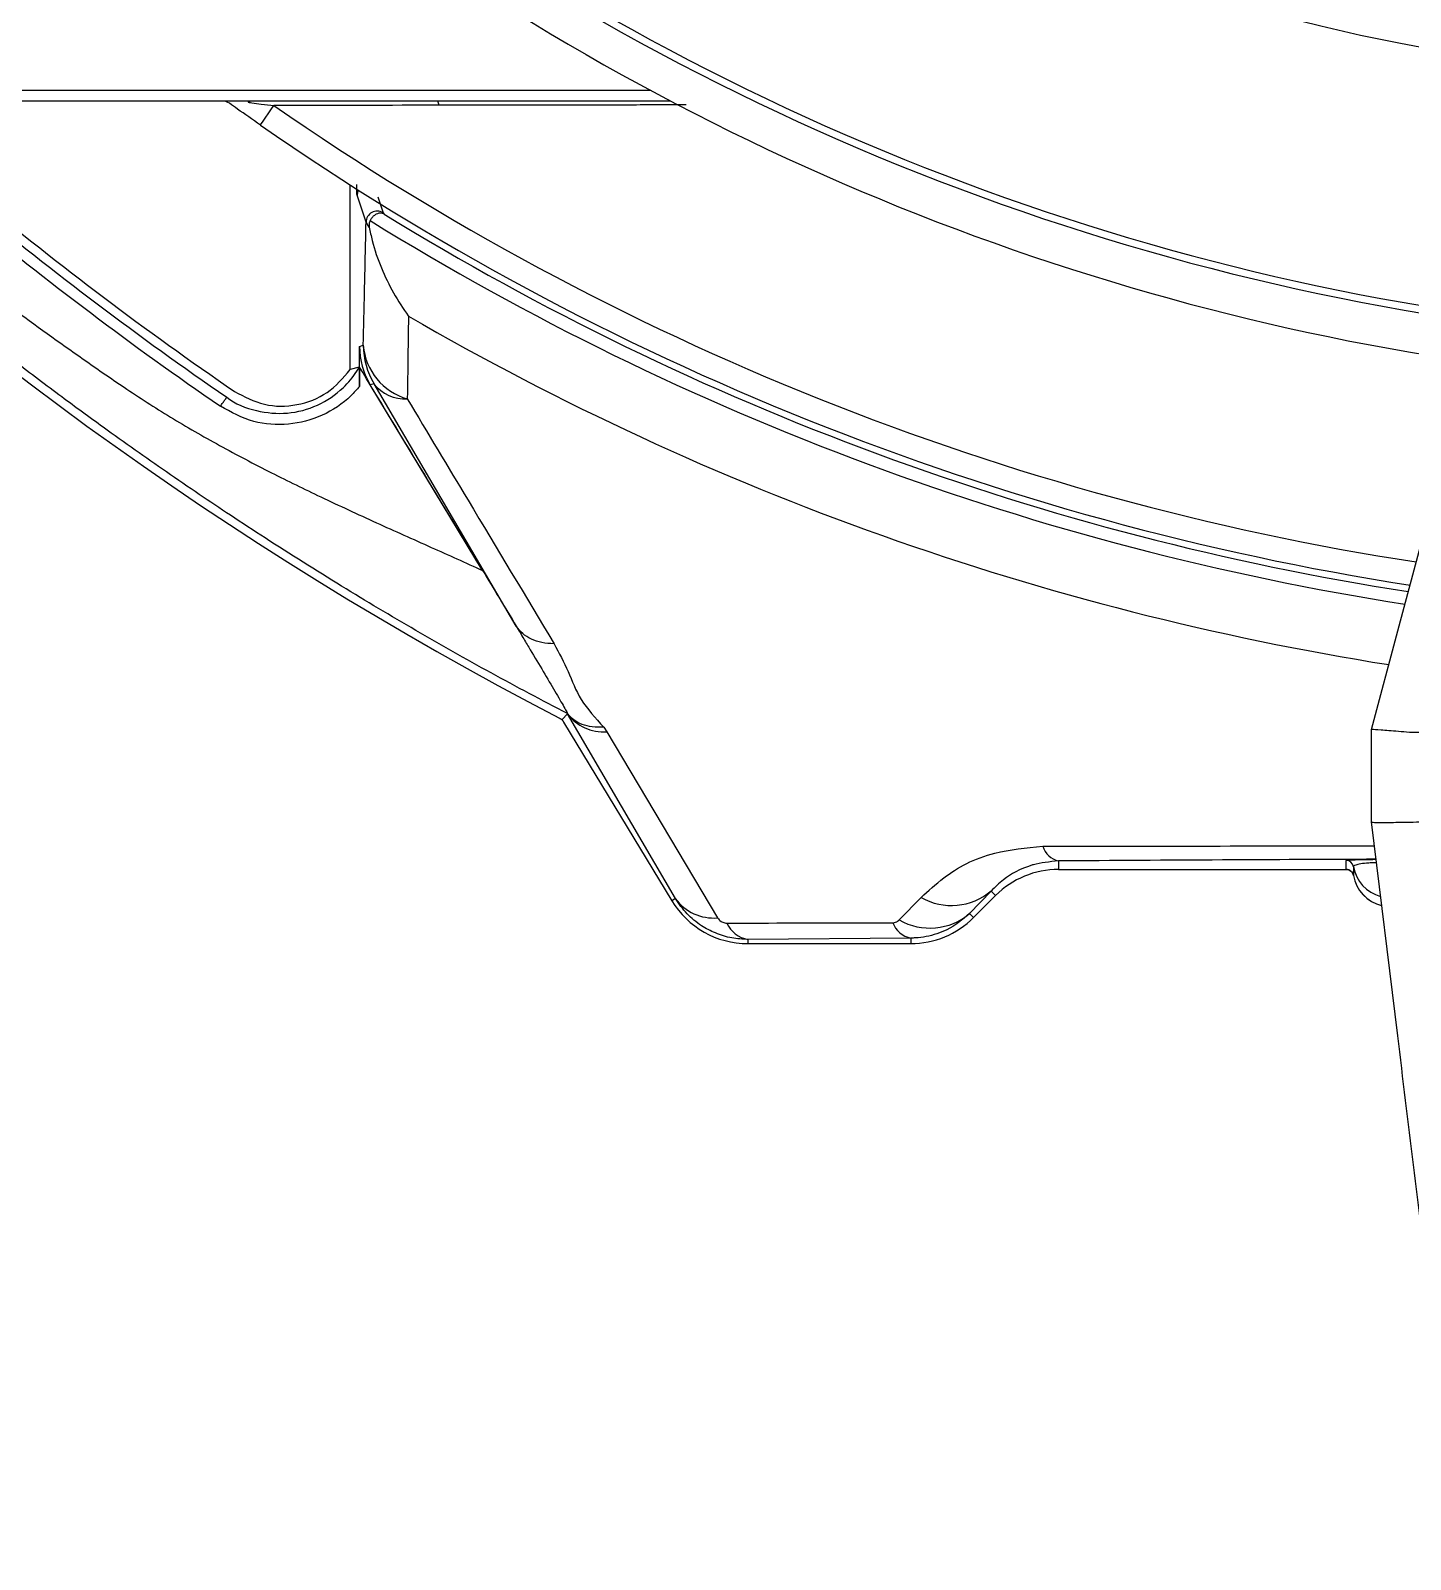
# Model space of a CAD drawing. Extents: x 7 to 135, y 1 to 99.
# Drawn here: x 126.412 to 128.274, y 40.294 to 42.357 of the extents above; entities that cross this region are included whole.
import ezdxf

# ---------------------------------------------------------------- set-up
doc = ezdxf.new("R2010")
doc.units = 0
doc.header["$MEASUREMENT"] = 0
doc.layers.add('OBJECT', color=7, linetype='CONTINUOUS')

msp = doc.modelspace()

# ---------------------------------------------------------------- linework, layer by layer
at = {"layer": 'OBJECT'}
for p, q in [((126.0792, 42.2769), (127.2484, 42.2769)), ((127.2763, 42.2621), (126.0794, 42.2621)), ((126.9636, 42.2566), (126.9618, 42.2621)), ((126.8437, 41.8999), (126.8437, 42.1492)), ((126.8651, 42.0988), (126.8529, 42.1353)), ((126.888, 42.1116), (126.8897, 42.1097)), ((126.8693, 42.0921), (126.8651, 42.0988)), ((126.8562, 41.9313), (126.8613, 41.9327)), ((126.8562, 41.8773), (126.8562, 41.9313)), ((126.856, 41.9033), (126.8437, 41.8999)), ((126.8758, 41.8809), (126.8707, 41.8795)), ((127.0224, 41.6289), (126.8707, 41.8795)), ((127.0678, 41.5535), (126.8758, 41.8809)), ((127.1315, 41.4244), (127.2775, 41.1833)), ((127.1369, 41.4357), (127.1368, 41.4356)), ((127.2824, 41.1862), (127.1368, 41.4356)), ((127.1857, 41.4174), (127.1898, 41.4111)), ((127.1898, 41.4111), (127.3395, 41.1601)), ((128.2216, 41.2895), (128.2216, 41.4145)), ((128.2216, 41.4145), (128.2216, 41.4145)), ((128.2216, 41.2895), (128.2216, 41.2895)), ((128.2571, 41.0009), (128.2216, 41.2895)), ((127.7994, 41.2369), (127.7994, 41.2254)), ((127.7994, 41.2254), (128.1876, 41.2254)), ((128.1875, 41.2257), (128.1875, 41.2375)), ((128.1876, 41.2254), (128.1875, 41.2257)), ((128.1974, 41.2291), (128.1974, 41.2174)), ((128.1974, 41.2174), (128.1974, 41.2171)), ((127.2824, 41.1862), (127.2775, 41.1833)), ((127.5845, 41.1574), (127.6139, 41.1876)), ((127.7085, 41.1963), (127.6795, 41.166)), ((127.6849, 41.1606), (127.7146, 41.1903)), ((127.7085, 41.1963), (127.7146, 41.1903)), ((127.6795, 41.166), (127.6849, 41.1606)), ((127.6, 41.1329), (127.3802, 41.131)), ((127.3802, 41.131), (127.3802, 41.1254)), ((127.3802, 41.1254), (127.6, 41.1254)), ((127.6, 41.1329), (127.6, 41.1254))]:
    msp.add_line(p, q, dxfattribs=at)
at = {"layer": 'OBJECT', "flags": 128}
for points in [[(126.7225, 42.2299), (126.7228, 42.2303), (126.7237, 42.2316), (126.7252, 42.2337), (126.7273, 42.2367), (126.7299, 42.2405), (126.733, 42.245), (126.7367, 42.2503), (126.7408, 42.2562)], [(126.8546, 42.1423), (126.8534, 42.1392), (126.8529, 42.1353)], [(126.8809, 42.1329), (126.8867, 42.1153), (126.888, 42.1116)], [(128.2216, 41.4145), (128.2572, 41.5472), (128.2928, 41.68)], [(127.1368, 41.4356), (127.1295, 41.4278), (127.1293, 41.4276)]]:
    msp.add_lwpolyline(points, dxfattribs=at)
at = {"layer": 'OBJECT'}
for centre, radius, start, end in [((128.8466, 45.2895), 3.0068, 199.6027, 266.1975), ((129.4367, 45.8794), 5.014, 208.3607, 242.5581), ((128.8466, 45.2895), 3.36, 234.2297, 266.6553), ((128.8466, 45.2895), 3.35, 234.4956, 266.4858), ((128.8466, 45.2495), 3.375, 236.7599, 266.7741), ((126.672, 42.2471), 0.015, 54.4445, 90), ((128.8466, 45.2895), 3.6926, 235.2304, 261.2067), ((128.8466, 45.2895), 3.7247, 235.2304, 261.1529), ((129.4367, 45.8794), 4.861, 230.4273, 235.5617), ((129.4367, 45.8794), 4.8883, 230.4386, 235.5094), ((129.4367, 45.8794), 4.8733, 230.4385, 235.5095), ((126.8801, 42.0988), 0.015, 58.4411, 179.8962), ((128.8467, 45.2894), 3.7337, 238.3891, 261.1363), ((128.8467, 45.2894), 3.7511, 238.2098, 261.1078), ((128.8467, 45.2894), 3.8351, 239.8814, 260.9735), ((126.9433, 41.9395), 0.0823, 184.7474, 254.0643), ((126.9614, 41.9327), 0.1, 180.0056, 211.1845), ((126.9174, 41.9126), 0.0523, 217.2925, 273.6542), ((127.1856, 41.4716), 0.0606, 216.4512, 273.9735), ((127.8065, 41.2657), 0.0297, 197.6474, 256.2214), ((127.7994, 41.1054), 0.12, 90, 135), ((128.1875, 41.2275), 0.01, 9.5998, 90.004), ((128.1875, 41.2157), 0.01, 9.6029, 90.0009), ((128.2467, 41.2375), 0.05, 189.5981, 255.2151), ((128.2467, 41.2257), 0.05, 189.598, 256.973), ((128.2467, 41.2256), 0.05, 189.7317, 256.992), ((127.3802, 41.2454), 0.12, 211.19, 270), ((127.3342, 41.2242), 0.0643, 216.2032, 274.6751), ((127.655, 41.2596), 0.0828, 240.2824, 310.2253), ((127.6259, 41.2293), 0.083, 240.1205, 310.2188), ((127.6, 41.2454), 0.12, 270, 315), ((127.3863, 41.1679), 0.0374, 203.4206, 260.5709), ((127.6066, 41.1652), 0.033, 200.6144, 258.5531)]:
    msp.add_arc(centre, radius, start, end, dxfattribs=at)
msp.add_ellipse((126.9563, 41.9313), major_axis=(-0.0963, -0.0269), ratio=0.999836, start_param=6.011044, end_param=6.555327, dxfattribs=at)
for points, knots in [([(128.6444, 42.3493), (128.554, 42.3579), (128.3718, 42.3753), (128.1009, 42.434), (127.8318, 42.5176), (127.5683, 42.6288), (127.3143, 42.7664), (127.0741, 42.929), (126.851, 43.1143), (126.648, 43.3199), (126.4677, 43.5419), (126.3124, 43.7769), (126.1805, 44.0207), (126.1129, 44.1909), (126.0794, 44.2753)], [0, 0, 0, 0, 0.080292, 0.161895, 0.244722, 0.329339, 0.414466, 0.5, 0.585539, 0.670666, 0.755278, 0.83811, 0.919711, 1, 1, 1, 1]), ([(127.1369, 41.4357), (127.1024, 41.4538), (127.0333, 41.4902), (126.9318, 41.5477), (126.8302, 41.6083), (126.7473, 41.6605), (126.6835, 41.7023), (126.6392, 41.7319), (126.5963, 41.7613), (126.5531, 41.7915), (126.5059, 41.8252), (126.4625, 41.857), (126.4228, 41.8868), (126.3887, 41.9127), (126.3444, 41.9471), (126.2953, 41.9863), (126.2494, 42.0239), (126.2201, 42.0484), (126.1954, 42.0693), (126.1682, 42.0926), (126.1095, 42.1437), (126.0275, 42.2185), (125.951, 42.2901), (125.911, 42.3315), (125.9042, 42.3386)], [0, 0, 0, 0, 0.0760736, 0.1523101, 0.2284841, 0.308427, 0.3449341, 0.3781488, 0.4131111, 0.4467902, 0.4812526, 0.5264085, 0.551845, 0.5781027, 0.6099824, 0.6612985, 0.7008525, 0.7257147, 0.7358856, 0.7640585, 0.7956907, 0.887734, 0.9808558, 1, 1, 1, 1]), ([(126.0302, 42.2737), (126.0455, 42.2595), (126.0893, 42.2192), (126.1635, 42.1564), (126.2528, 42.0842), (126.3451, 42.0135), (126.4406, 41.9442), (126.5258, 41.8838), (126.6013, 41.835), (126.6679, 41.7968), (126.7357, 41.7612), (126.8065, 41.7267), (126.8784, 41.6934), (126.9515, 41.6608), (126.9993, 41.6393), (127.0224, 41.6289)], [0, 0, 0, 0, 0.052493, 0.150006, 0.245149, 0.342036, 0.442859, 0.5427, 0.605177, 0.669469, 0.736188, 0.79832, 0.867838, 0.936008, 1, 1, 1, 1]), ([(126.7225, 42.2299), (126.712, 42.2372), (126.6976, 42.2472), (126.6844, 42.2567), (126.6808, 42.2593)], [0, 0, 0, 0, 0.728146, 1, 1, 1, 1]), ([(126.7174, 42.2621), (126.715, 42.2621), (126.7114, 42.2621), (126.7076, 42.2618), (126.7062, 42.2616), (126.7059, 42.2613), (126.7059, 42.2612), (126.706, 42.261), (126.7063, 42.2609), (126.7067, 42.2607), (126.7083, 42.2603), (126.7142, 42.2592), (126.7253, 42.2578), (126.7351, 42.2568), (126.7408, 42.2562)], [0, 0, 0, 0, 0.170962, 0.25652, 0.29954, 0.3081, 0.316759, 0.322215, 0.327687, 0.335369, 0.349769, 0.411995, 0.657675, 1, 1, 1, 1]), ([(127.2969, 42.257), (127.2694, 42.257), (127.0993, 42.2568), (126.9147, 42.2565), (126.7601, 42.2563), (126.7408, 42.2562)], [0, 0, 0, 0, 0.144216, 0.893642, 1, 1, 1, 1]), ([(126.8529, 42.1353), (126.8528, 42.1357), (126.8527, 42.1367), (126.8526, 42.1421), (126.8525, 42.1467), (126.8525, 42.1497), (126.8525, 42.1497)], [0, 0, 0, 0, 0.324514, 0.64807, 0.995134, 1, 1, 1, 1]), ([(126.8897, 42.1097), (126.8896, 42.1097), (126.8887, 42.1102), (126.8865, 42.111), (126.8828, 42.1111), (126.879, 42.1098), (126.8756, 42.1076), (126.8727, 42.1047), (126.8713, 42.1023), (126.8706, 42.1011)], [0, 0, 0, 0, 0.005419, 0.177253, 0.386651, 0.560105, 0.709973, 0.854895, 1, 1, 1, 1]), ([(126.8613, 41.9327), (126.8619, 41.957), (126.8632, 42.0122), (126.8644, 42.0677), (126.8651, 42.0988)], [0, 0, 0, 0, 0.439787, 1, 1, 1, 1]), ([(126.8706, 42.1011), (126.87, 42.0995), (126.8689, 42.0966), (126.8692, 42.0936), (126.8693, 42.0921)], [0, 0, 0, 0, 0.530828, 1, 1, 1, 1]), ([(126.8693, 42.0921), (126.8706, 42.0861), (126.8774, 42.0541), (126.8956, 42.0126), (126.9151, 41.982), (126.9222, 41.9722), (126.9223, 41.9721)], [0, 0, 0, 0, 0.1323343, 0.7014276, 0.9968027, 1, 1, 1, 1]), ([(126.9223, 41.9721), (126.9221, 41.9593), (126.9216, 41.922), (126.9211, 41.8848), (126.9207, 41.8604)], [0, 0, 0, 0, 0.343009, 1, 1, 1, 1]), ([(126.6771, 41.8628), (126.6771, 41.8628), (126.6884, 41.8534), (126.7163, 41.8428), (126.7591, 41.8388), (126.8005, 41.8499), (126.8322, 41.8713), (126.8487, 41.8914), (126.8549, 41.9014), (126.856, 41.9033), (126.856, 41.9033)], [0, 0, 0, 0, 0.000011, 0.214454, 0.418872, 0.623299, 0.827744, 0.968348, 0.999988, 1, 1, 1, 1]), ([(126.6877, 41.8704), (126.7008, 41.8635), (126.727, 41.8496), (126.7723, 41.8501), (126.8147, 41.8662), (126.834, 41.8886), (126.8437, 41.8999)], [0, 0, 0, 0, 0.250001, 0.499775, 0.749441, 1, 1, 1, 1]), ([(126.856, 41.9033), (126.856, 41.9032), (126.856, 41.903), (126.8561, 41.9009), (126.8562, 41.8963), (126.8562, 41.8881), (126.8562, 41.8811), (126.8562, 41.8773)], [0, 0, 0, 0, 0.0835893, 0.1874588, 0.3524857, 0.6489283, 1, 1, 1, 1]), ([(127.0224, 41.6289), (127.0186, 41.6351), (126.989, 41.684), (126.9337, 41.7755), (126.882, 41.8607), (126.8562, 41.9034)], [0, 0, 0, 0, 0.068202, 0.534101, 1, 1, 1, 1]), ([(126.8562, 41.8773), (126.8525, 41.873), (126.8383, 41.857), (126.8067, 41.8359), (126.7607, 41.8239), (126.7116, 41.8269), (126.6832, 41.8425), (126.6686, 41.8504)], [0, 0, 0, 0, 0.0828241, 0.3093549, 0.5358692, 0.7623729, 1, 1, 1, 1]), ([(126.6686, 41.8504), (126.6697, 41.852), (126.6719, 41.8552), (126.6747, 41.8593), (126.6767, 41.8621), (126.677, 41.8626), (126.6771, 41.8628)], [0, 0, 0, 0, 0.249994, 0.499983, 0.749978, 1, 1, 1, 1]), ([(126.9207, 41.8604), (126.9482, 41.8146), (127.0156, 41.7023), (127.0804, 41.594), (127.1187, 41.5299)], [0, 0, 0, 0, 0.4077756, 1, 1, 1, 1]), ([(127.0224, 41.6289), (127.03, 41.6164), (127.0453, 41.591), (127.0603, 41.5661), (127.0678, 41.5535)], [0, 0, 0, 0, 0.4925, 1, 1, 1, 1]), ([(127.1187, 41.5299), (127.1132, 41.5303), (127.102, 41.531), (127.0877, 41.5358), (127.0758, 41.5431), (127.0705, 41.55), (127.0678, 41.5535)], [0, 0, 0, 0, 0.249995, 0.50001, 0.749997, 1, 1, 1, 1]), ([(127.0678, 41.5535), (127.0712, 41.5478), (127.0776, 41.5371), (127.0899, 41.5166), (127.1044, 41.4922), (127.1204, 41.4651), (127.1311, 41.4466), (127.1363, 41.4373), (127.1367, 41.4362), (127.1369, 41.4357)], [0, 0, 0, 0, 0.10917, 0.204358, 0.402982, 0.601542, 0.800186, 0.903132, 1, 1, 1, 1]), ([(127.1187, 41.5299), (127.1254, 41.5175), (127.1389, 41.4923), (127.1521, 41.4546), (127.1745, 41.4298), (127.1857, 41.4174)], [0, 0, 0, 0, 0.328795, 0.664466, 1, 1, 1, 1]), ([(127.126, 41.4296), (127.1261, 41.4296), (127.1262, 41.4295), (127.1264, 41.4294), (127.1269, 41.4291), (127.1279, 41.4286), (127.1286, 41.4281), (127.1291, 41.4277), (127.1293, 41.4276)], [0, 0, 0, 0, 0.011444, 0.026611, 0.054765, 0.176249, 0.65593, 1, 1, 1, 1]), ([(127.1293, 41.4276), (127.1295, 41.4274), (127.1297, 41.4271), (127.1301, 41.4266), (127.1304, 41.4262), (127.1306, 41.4259), (127.1308, 41.4256), (127.131, 41.4253), (127.1311, 41.4251), (127.1313, 41.4248), (127.1314, 41.4246), (127.1315, 41.4245), (127.1315, 41.4244)], [0, 0, 0, 0, 0.324788, 0.543093, 0.690232, 0.789767, 0.857541, 0.903917, 0.948043, 0.967746, 0.987641, 1, 1, 1, 1]), ([(127.1857, 41.4174), (127.1805, 41.4173), (127.17, 41.4173), (127.1564, 41.4208), (127.1449, 41.4267), (127.1395, 41.4327), (127.1369, 41.4357)], [0, 0, 0, 0, 0.25, 0.499989, 0.75, 1, 1, 1, 1]), ([(128.2216, 41.4145), (128.2218, 41.4146), (128.2227, 41.4148), (128.2326, 41.4139), (128.2564, 41.4124), (128.2851, 41.4093), (128.3053, 41.4127), (128.3132, 41.414)], [0, 0, 0, 0, 0.09751, 0.351329, 0.599304, 0.843153, 1, 1, 1, 1]), ([(128.2216, 41.2895), (128.223, 41.2892), (128.2257, 41.2887), (128.2465, 41.2888), (128.2762, 41.2896), (128.3011, 41.2895), (128.3132, 41.2895)], [0, 0, 0, 0, 0.253585, 0.507165, 0.760847, 1, 1, 1, 1]), ([(127.6139, 41.1876), (127.6237, 41.1966), (127.6498, 41.2206), (127.7013, 41.2493), (127.7557, 41.2545), (127.7782, 41.2567)], [0, 0, 0, 0, 0.26036, 0.695349, 1, 1, 1, 1]), ([(127.7782, 41.2567), (127.8529, 41.2568), (127.9996, 41.2571), (128.1512, 41.2572), (128.2256, 41.2573)], [0, 0, 0, 0, 0.509599, 1, 1, 1, 1]), ([(128.2278, 41.2392), (128.1584, 41.2389), (128.013, 41.2383), (127.8727, 41.2374), (127.7994, 41.2369)], [0, 0, 0, 0, 0.477738, 1, 1, 1, 1]), ([(128.1875, 41.2375), (128.1878, 41.2377), (128.1881, 41.2381), (128.1981, 41.2386), (128.2108, 41.239), (128.2224, 41.2391), (128.2278, 41.2391)], [0, 0, 0, 0, 0.413749, 0.642028, 0.833475, 1, 1, 1, 1]), ([(127.7994, 41.2369), (127.7872, 41.2357), (127.774, 41.2344), (127.7479, 41.2264), (127.7274, 41.2149), (127.7138, 41.2015), (127.7085, 41.1963)], [0, 0, 0, 0, 0.251123, 0.270697, 0.717165, 1, 1, 1, 1]), ([(128.1876, 41.2254), (128.1887, 41.2253), (128.1909, 41.2251), (128.1939, 41.2234), (128.1962, 41.2209), (128.1971, 41.2186), (128.1974, 41.2173), (128.1974, 41.2171)], [0, 0, 0, 0, 0.240722, 0.481462, 0.722225, 0.952198, 1, 1, 1, 1]), ([(128.2284, 41.2346), (128.2278, 41.2346), (128.224, 41.2345), (128.216, 41.234), (128.2059, 41.233), (128.1978, 41.2308), (128.1975, 41.2298), (128.1974, 41.2291)], [0, 0, 0, 0, 0.018151, 0.131866, 0.31943, 0.551676, 1, 1, 1, 1]), ([(127.3802, 41.131), (127.373, 41.1314), (127.358, 41.1322), (127.3368, 41.1388), (127.3162, 41.1497), (127.2971, 41.165), (127.2873, 41.1791), (127.2824, 41.1862)], [0, 0, 0, 0, 0.184568, 0.382091, 0.561066, 0.777952, 1, 1, 1, 1]), ([(127.3395, 41.1601), (127.3401, 41.1592), (127.3412, 41.1576), (127.3437, 41.1555), (127.3464, 41.154), (127.3493, 41.1532), (127.3511, 41.1531), (127.352, 41.153)], [0, 0, 0, 0, 0.255108, 0.474471, 0.640636, 0.821157, 1, 1, 1, 1]), ([(127.5756, 41.1536), (127.5759, 41.1536), (127.5774, 41.1536), (127.581, 41.1544), (127.5831, 41.1562), (127.5845, 41.1574)], [0, 0, 0, 0, 0.059107, 0.356923, 1, 1, 1, 1]), ([(127.6795, 41.166), (127.6697, 41.1578), (127.6562, 41.1465), (127.6307, 41.1365), (127.6141, 41.1331), (127.6021, 41.1329), (127.6, 41.1329)], [0, 0, 0, 0, 0.429421, 0.595408, 0.927877, 1, 1, 1, 1]), ([(127.352, 41.153), (127.4118, 41.1532), (127.4857, 41.1534), (127.5612, 41.1536), (127.5756, 41.1536)], [0, 0, 0, 0, 0.808392, 1, 1, 1, 1]), ([(128.3443, 40.2944), (128.3436, 40.3001), (128.3401, 40.3285), (128.3253, 40.4479), (128.2969, 40.6777), (128.2714, 40.8848), (128.2571, 41.0009)], [0, 0, 0, 0, 0.0241478, 0.1207388, 0.5071031, 1, 1, 1, 1])]:
    msp.add_open_spline(points, degree=3, knots=knots, dxfattribs=at)

doc.saveas('drawing.dxf')
